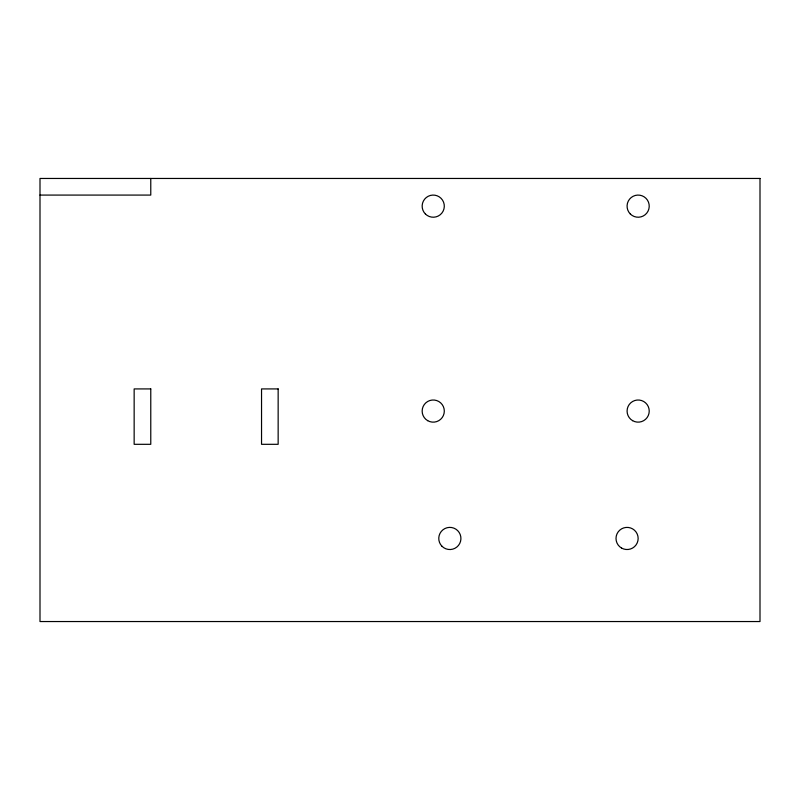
<?xml version="1.0" encoding="UTF-8"?>
<svg xmlns="http://www.w3.org/2000/svg" width="800" height="800" viewBox="0 0 800 800"><rect width="100%" height="100%" fill="white"/><g stroke="black" fill="none" stroke-linecap="round" stroke-linejoin="round"><path stroke-width="1.2" d="M40 195.08L150.77 195.08L150.77 178.46M760 178.46L40 178.46L40 621.54L760 621.54L760 178.46M150.77 388.92L134.15 388.92L134.15 444.31L150.77 444.31L150.77 388.92M278.15 388.92L261.54 388.92L261.54 444.31L278.15 444.31L278.15 388.92M442.01 546.29A11.08 11.08 0 0 0 460.55 541.33A11.08 11.08 0 0 0 446.98 527.76A11.08 11.08 0 0 0 442.01 546.29M621.54 548.05A11.08 11.08 0 0 0 638.15 538.46A11.08 11.08 0 0 0 621.54 528.87A11.08 11.08 0 0 0 621.54 548.05M632.62 420.67A11.08 11.08 0 0 0 649.23 411.08A11.08 11.08 0 0 0 632.62 401.48A11.08 11.08 0 0 0 632.62 420.67M427.69 420.67A11.08 11.08 0 0 0 444.31 411.08A11.08 11.08 0 0 0 427.69 401.48A11.08 11.08 0 0 0 427.69 420.67M425.4 213.99A11.08 11.08 0 0 0 443.93 209.02A11.08 11.08 0 0 0 430.36 195.45A11.08 11.08 0 0 0 425.4 213.99M630.32 213.99A11.08 11.08 0 0 0 648.85 209.02A11.08 11.08 0 0 0 635.29 195.45A11.08 11.08 0 0 0 630.32 213.99"/></g></svg>
